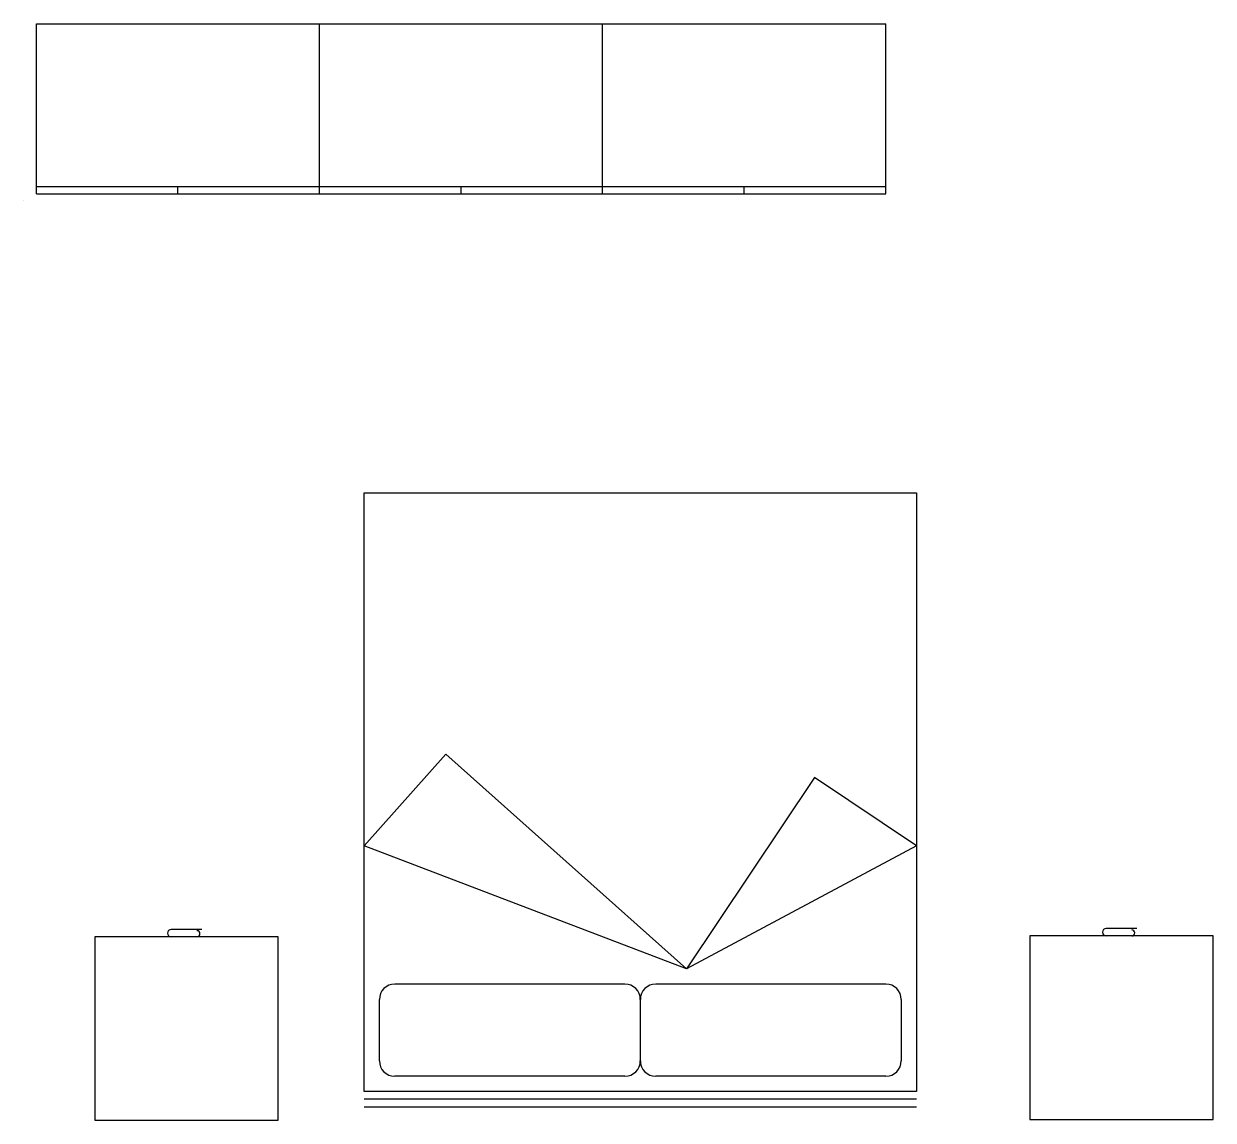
# Model space of a CAD drawing. Header units: centimetres. Extents: x 17625 to 18221, y 11227 to 12140.
# Drawn here: x 17625.1 to 18045.3, y 11226.7 to 11613.9 of the extents above; entities that cross this region are included whole.
import ezdxf

# ---------------------------------------------------------------- set-up
doc = ezdxf.new("R2010")
doc.units = ezdxf.units.CM
doc.header["$MEASUREMENT"] = 0
doc.layers.add('Layer1', color=6, linetype='Continuous')

msp = doc.modelspace()

# ---------------------------------------------------------------- linework, layer by layer
at = {"layer": 'Layer1'}
for p, q in [((17629.58, 11613.87), (17929.58, 11613.87)), ((17629.58, 11553.87), (17629.58, 11613.87)), ((17729.58, 11553.87), (17729.58, 11613.87)), ((17829.58, 11553.87), (17829.58, 11613.87)), ((17929.58, 11553.87), (17929.58, 11613.87)), ((17629.58, 11556.37), (17629.58, 11556.37)), ((17629.58, 11556.37), (17629.58, 11556.37)), ((17629.58, 11556.37), (17629.58, 11556.37)), ((17629.58, 11556.37), (17629.58, 11556.37)), ((17629.58, 11556.37), (17629.58, 11556.37)), ((17629.58, 11556.37), (17629.58, 11556.37)), ((17629.58, 11556.37), (17629.58, 11556.37)), ((17629.58, 11556.37), (17629.58, 11556.37)), ((17629.58, 11556.37), (17629.58, 11556.37)), ((17629.58, 11556.37), (17629.58, 11556.37)), ((17629.58, 11556.37), (17629.58, 11556.37)), ((17629.58, 11556.37), (17629.58, 11556.37)), ((17629.58, 11556.37), (17629.58, 11556.37)), ((17629.58, 11556.37), (17629.58, 11556.37)), ((17629.58, 11556.37), (17629.58, 11556.37)), ((17629.58, 11556.37), (17629.58, 11556.37)), ((17629.58, 11556.37), (17629.58, 11556.37)), ((17629.58, 11556.37), (17629.58, 11556.37)), ((17629.58, 11556.37), (17629.58, 11556.37)), ((17629.58, 11556.37), (17629.58, 11556.37)), ((17629.58, 11556.37), (17629.58, 11556.37)), ((17629.58, 11556.37), (17629.58, 11556.37)), ((17629.58, 11556.37), (17629.58, 11556.37)), ((17629.58, 11556.37), (17629.58, 11556.37)), ((17629.58, 11556.37), (17629.58, 11556.37)), ((17629.58, 11556.37), (17629.58, 11556.37)), ((17629.58, 11556.37), (17629.58, 11556.37)), ((17629.58, 11556.37), (17629.58, 11556.37)), ((17629.58, 11556.37), (17629.58, 11556.37)), ((17629.58, 11556.37), (17629.58, 11556.37)), ((17629.58, 11556.37), (17629.58, 11556.37)), ((17629.58, 11556.37), (17629.58, 11556.37)), ((17629.58, 11556.37), (17629.58, 11556.37)), ((17629.58, 11556.37), (17629.58, 11556.37)), ((17629.58, 11556.37), (17629.58, 11556.37)), ((17629.58, 11556.37), (17629.58, 11556.37)), ((17629.58, 11556.37), (17629.58, 11556.37)), ((17629.58, 11556.37), (17629.58, 11556.37)), ((17629.58, 11556.37), (17629.58, 11556.37)), ((17629.58, 11556.37), (17629.58, 11556.37)), ((17629.58, 11556.37), (17629.58, 11556.37)), ((17629.58, 11556.37), (17629.58, 11556.37)), ((17629.58, 11556.37), (17629.58, 11556.37)), ((17629.58, 11556.37), (17629.58, 11556.37)), ((17629.58, 11556.37), (17629.58, 11556.37)), ((17629.58, 11556.37), (17629.58, 11556.37)), ((17629.58, 11556.37), (17629.58, 11556.37)), ((17629.58, 11556.37), (17629.58, 11556.37)), ((17629.58, 11556.37), (17629.58, 11556.37)), ((17629.58, 11556.37), (17629.58, 11556.37)), ((17629.58, 11556.37), (17629.58, 11556.37)), ((17629.58, 11556.37), (17929.58, 11556.37)), ((17629.58, 11553.87), (17929.58, 11553.87)), ((17679.58, 11553.87), (17679.58, 11556.37)), ((17779.58, 11553.87), (17779.58, 11556.37)), ((17879.58, 11553.87), (17879.58, 11556.37)), ((17625.14, 11551.52), (17625.14, 11551.52)), ((17625.14, 11551.52), (17625.14, 11551.52)), ((17625.14, 11551.52), (17625.14, 11551.52)), ((17625.14, 11551.52), (17625.14, 11551.52)), ((17625.14, 11551.52), (17625.14, 11551.52)), ((17625.14, 11551.52), (17625.14, 11551.52)), ((17625.14, 11551.52), (17625.14, 11551.52)), ((17625.14, 11551.52), (17625.14, 11551.52)), ((17625.14, 11551.52), (17625.14, 11551.52)), ((17625.14, 11551.52), (17625.14, 11551.52)), ((17625.14, 11551.52), (17625.14, 11551.52)), ((17625.14, 11551.52), (17625.14, 11551.52)), ((17625.14, 11551.52), (17625.14, 11551.52)), ((17625.14, 11551.52), (17625.14, 11551.52)), ((17625.14, 11551.52), (17625.14, 11551.52)), ((17625.14, 11551.52), (17625.14, 11551.52)), ((17625.14, 11551.52), (17625.14, 11551.52)), ((17625.14, 11551.52), (17625.14, 11551.52)), ((17625.14, 11551.52), (17625.14, 11551.52)), ((17625.14, 11551.52), (17625.14, 11551.52)), ((17625.14, 11551.52), (17625.14, 11551.52)), ((17625.14, 11551.52), (17625.14, 11551.52)), ((17625.14, 11551.52), (17625.14, 11551.52)), ((17625.14, 11551.52), (17625.14, 11551.52)), ((17625.14, 11551.52), (17625.14, 11551.52)), ((17625.14, 11551.52), (17625.14, 11551.52)), ((17625.14, 11551.52), (17625.14, 11551.52)), ((17625.14, 11551.52), (17625.14, 11551.52)), ((17625.14, 11551.52), (17625.14, 11551.52)), ((17625.14, 11551.52), (17625.14, 11551.52)), ((17625.14, 11551.52), (17625.14, 11551.52)), ((17625.14, 11551.52), (17625.14, 11551.52)), ((17625.14, 11551.52), (17625.14, 11551.52)), ((17625.14, 11551.52), (17625.14, 11551.52)), ((17625.14, 11551.52), (17625.14, 11551.52)), ((17625.14, 11551.52), (17625.14, 11551.52)), ((17625.14, 11551.52), (17625.14, 11551.52)), ((17625.14, 11551.52), (17625.14, 11551.52)), ((17625.14, 11551.52), (17625.14, 11551.52)), ((17625.14, 11551.52), (17625.14, 11551.52)), ((17625.14, 11551.52), (17625.14, 11551.52)), ((17625.14, 11551.52), (17625.14, 11551.52)), ((17625.14, 11551.52), (17625.14, 11551.52)), ((17625.14, 11551.52), (17625.14, 11551.52)), ((17625.14, 11551.52), (17625.14, 11551.52)), ((17625.14, 11551.52), (17625.14, 11551.52)), ((17625.14, 11551.52), (17625.14, 11551.52)), ((17625.14, 11551.52), (17625.14, 11551.52)), ((17625.14, 11551.52), (17625.14, 11551.52)), ((17625.14, 11551.52), (17625.14, 11551.52)), ((17625.14, 11551.52), (17625.14, 11551.52)), ((17745.31, 11448.24), (17940.51, 11448.24)), ((17745.31, 11236.77), (17745.31, 11448.24)), ((17940.51, 11448.24), (17940.51, 11236.77)), ((17774.17, 11355.91), (17745.31, 11323.53)), ((17859.18, 11280.15), (17774.17, 11355.91)), ((17904.49, 11347.7), (17859.18, 11280.15)), ((17940.51, 11323.53), (17904.49, 11347.7)), ((17859.18, 11280.15), (17745.31, 11323.53)), ((17940.51, 11323.53), (17859.18, 11280.15)), ((17688.08, 11294.03), (17677.22, 11294.03)), ((18018.31, 11294.34), (18007.45, 11294.34)), ((17708.73, 11291.44), (17708.73, 11291.44)), ((17708.73, 11291.44), (17708.73, 11291.44)), ((17708.73, 11291.44), (17708.73, 11291.44)), ((17708.73, 11291.44), (17708.73, 11291.44)), ((17708.73, 11291.44), (17708.73, 11291.44)), ((17708.73, 11291.44), (17708.73, 11291.44)), ((17708.73, 11291.44), (17708.73, 11291.44)), ((17708.73, 11291.44), (17708.73, 11291.44)), ((17708.73, 11291.44), (17708.73, 11291.44)), ((17708.73, 11291.44), (17708.73, 11291.44)), ((17708.73, 11291.44), (17708.73, 11291.44)), ((17708.73, 11291.44), (17708.73, 11291.44)), ((17708.73, 11291.44), (17708.73, 11291.44)), ((17708.73, 11291.44), (17708.73, 11291.44)), ((17708.73, 11291.44), (17708.73, 11291.44)), ((17708.73, 11291.44), (17708.73, 11291.44)), ((17708.73, 11291.44), (17708.73, 11291.44)), ((17708.73, 11291.44), (17708.73, 11291.44)), ((17708.73, 11291.44), (17708.73, 11291.44)), ((17708.73, 11291.44), (17708.73, 11291.44)), ((17708.73, 11291.44), (17708.73, 11291.44)), ((17708.73, 11291.44), (17708.73, 11291.44)), ((17708.73, 11291.44), (17708.73, 11291.44)), ((17708.73, 11291.44), (17708.73, 11291.44)), ((17708.73, 11291.44), (17708.73, 11291.44)), ((17708.73, 11291.44), (17708.73, 11291.44)), ((17708.73, 11291.44), (17708.73, 11291.44)), ((17708.73, 11291.44), (17708.73, 11291.44)), ((17708.73, 11291.44), (17708.73, 11291.44)), ((17708.73, 11291.44), (17708.73, 11291.44)), ((17708.73, 11291.44), (17708.73, 11291.44)), ((17708.73, 11291.44), (17708.73, 11291.44)), ((17708.73, 11291.44), (17708.73, 11291.44)), ((17708.73, 11291.44), (17708.73, 11291.44)), ((17708.73, 11291.44), (17708.73, 11291.44)), ((17708.73, 11291.44), (17708.73, 11291.44)), ((17708.73, 11291.44), (17708.73, 11291.44)), ((17708.73, 11291.44), (17708.73, 11291.44)), ((17708.73, 11291.44), (17708.73, 11291.44)), ((17708.73, 11291.44), (17708.73, 11291.44)), ((17708.73, 11291.44), (17708.73, 11291.44)), ((17708.73, 11291.44), (17708.73, 11291.44)), ((17708.73, 11291.44), (17708.73, 11291.44)), ((17708.73, 11291.44), (17708.73, 11291.44)), ((17708.73, 11291.44), (17708.73, 11291.44)), ((17708.73, 11291.44), (17708.73, 11291.44)), ((17708.73, 11291.44), (17708.73, 11291.44)), ((17708.73, 11291.44), (17708.73, 11291.44)), ((17708.73, 11291.44), (17708.73, 11291.44)), ((17708.73, 11291.44), (17708.73, 11291.44)), ((17708.73, 11291.44), (17708.73, 11291.44)), ((18038.97, 11291.74), (18038.97, 11291.74)), ((18038.97, 11291.74), (18038.97, 11291.74)), ((18038.97, 11291.74), (18038.97, 11291.74)), ((18038.97, 11291.74), (18038.97, 11291.74)), ((18038.97, 11291.74), (18038.97, 11291.74)), ((18038.97, 11291.74), (18038.97, 11291.74)), ((18038.97, 11291.74), (18038.97, 11291.74)), ((18038.97, 11291.74), (18038.97, 11291.74)), ((18038.97, 11291.74), (18038.97, 11291.74)), ((18038.97, 11291.74), (18038.97, 11291.74)), ((18038.97, 11291.74), (18038.97, 11291.74)), ((18038.97, 11291.74), (18038.97, 11291.74)), ((18038.97, 11291.74), (18038.97, 11291.74)), ((18038.97, 11291.74), (18038.97, 11291.74)), ((18038.97, 11291.74), (18038.97, 11291.74)), ((18038.97, 11291.74), (18038.97, 11291.74)), ((18038.97, 11291.74), (18038.97, 11291.74)), ((18038.97, 11291.74), (18038.97, 11291.74)), ((18038.97, 11291.74), (18038.97, 11291.74)), ((18038.97, 11291.74), (18038.97, 11291.74)), ((18038.97, 11291.74), (18038.97, 11291.74)), ((18038.97, 11291.74), (18038.97, 11291.74)), ((18038.97, 11291.74), (18038.97, 11291.74)), ((18038.97, 11291.74), (18038.97, 11291.74)), ((18038.97, 11291.74), (18038.97, 11291.74)), ((18038.97, 11291.74), (18038.97, 11291.74)), ((18038.97, 11291.74), (18038.97, 11291.74)), ((18038.97, 11291.74), (18038.97, 11291.74)), ((18038.97, 11291.74), (18038.97, 11291.74)), ((18038.97, 11291.74), (18038.97, 11291.74)), ((18038.97, 11291.74), (18038.97, 11291.74)), ((18038.97, 11291.74), (18038.97, 11291.74)), ((18038.97, 11291.74), (18038.97, 11291.74)), ((18038.97, 11291.74), (18038.97, 11291.74)), ((18038.97, 11291.74), (18038.97, 11291.74)), ((18038.97, 11291.74), (18038.97, 11291.74)), ((18038.97, 11291.74), (18038.97, 11291.74)), ((18038.97, 11291.74), (18038.97, 11291.74)), ((18038.97, 11291.74), (18038.97, 11291.74)), ((18038.97, 11291.74), (18038.97, 11291.74)), ((18038.97, 11291.74), (18038.97, 11291.74)), ((18038.97, 11291.74), (18038.97, 11291.74)), ((18038.97, 11291.74), (18038.97, 11291.74)), ((18038.97, 11291.74), (18038.97, 11291.74)), ((18038.97, 11291.74), (18038.97, 11291.74)), ((18038.97, 11291.74), (18038.97, 11291.74)), ((18038.97, 11291.74), (18038.97, 11291.74)), ((18038.97, 11291.74), (18038.97, 11291.74)), ((18038.97, 11291.74), (18038.97, 11291.74)), ((18038.97, 11291.74), (18038.97, 11291.74)), ((18038.97, 11291.74), (18038.97, 11291.74)), ((17837.49, 11274.73), (17756.16, 11274.73)), ((17929.67, 11274.73), (17848.34, 11274.73)), ((17750.73, 11247.62), (17750.73, 11269.31)), ((17842.91, 11269.31), (17842.91, 11247.62)), ((17935.09, 11269.31), (17935.09, 11247.62)), ((17837.49, 11242.2), (17756.16, 11242.2)), ((17929.67, 11242.2), (17848.34, 11242.2)), ((17940.51, 11236.77), (17745.31, 11236.77)), ((17940.51, 11234.06), (17745.31, 11234.06)), ((17745.31, 11231.35), (17940.51, 11231.35))]:
    msp.add_line(p, q, dxfattribs=at)
for points in [[(17715.03, 11291.44), (17650.26, 11291.44), (17650.26, 11226.67), (17715.03, 11226.67)], [(18045.27, 11291.74), (17980.5, 11291.74), (17980.5, 11226.97), (18045.27, 11226.97)]]:
    msp.add_lwpolyline(points, close=True, dxfattribs=at)
for centre, radius, start, end in [((17629.58, 11556.37), 0.00001, 90, 180), ((17629.58, 11556.37), 0.00001, 0, 90), ((17629.58, 11556.37), 0.00001, 270, 0), ((17629.58, 11556.37), 0.00001, 180, 270), ((17629.58, 11556.37), 0.00001, 90, 180), ((17629.58, 11556.37), 0.00001, 180, 270), ((17629.58, 11556.37), 0.00001, 270, 0), ((17629.58, 11556.37), 0.00001, 0, 90), ((17629.58, 11556.37), 0.00001, 90, 180), ((17629.58, 11556.37), 0.00001, 0, 90), ((17629.58, 11556.37), 0.00001, 270, 0), ((17629.58, 11556.37), 0.00001, 90, 180), ((17629.58, 11556.37), 0.00001, 180, 270), ((17629.58, 11556.37), 0.00001, 270, 0), ((17629.58, 11556.37), 0.00001, 0, 90), ((17629.58, 11556.37), 0.00001, 90, 180), ((17629.58, 11556.37), 0.00001, 180, 270), ((17629.58, 11556.37), 0.00001, 180, 270), ((17629.58, 11556.37), 0.00001, 152.5342, 270), ((17629.58, 11556.37), 0.00001, 90, 152.5342), ((17629.58, 11556.37), 0.00001, 152.5342, 270), ((17629.58, 11556.37), 0.00001, 90, 152.5342), ((17629.58, 11556.37), 0.00001, 90, 152.5342), ((17629.58, 11556.37), 0.00001, 90, 152.5342), ((17629.58, 11556.37), 0.00001, 332.5342, 90), ((17629.58, 11556.37), 0.00001, 270, 332.5342), ((17629.58, 11556.37), 0.00001, 332.5342, 90), ((17629.58, 11556.37), 0.00001, 270, 332.5342), ((17629.58, 11556.37), 0.00001, 332.5342, 90), ((17629.58, 11556.37), 0.00001, 152.5342, 270), ((17629.58, 11556.37), 0.00001, 90, 152.5342), ((17629.58, 11556.37), 0.00001, 332.5342, 90), ((17629.58, 11556.37), 0.00001, 270, 332.5342), ((17629.58, 11556.37), 0.00003, 332.5342, 90), ((17629.58, 11556.37), 0.00003, 332.5342, 90), ((17629.58, 11556.37), 0.00003, 270, 332.5342), ((17629.58, 11556.37), 0.00003, 152.5342, 270), ((17629.58, 11556.37), 0.00003, 90, 152.5342), ((17625.14, 11551.52), 0.0000352, 90, 152.5342), ((17625.14, 11551.52), 0.0000352, 152.5342, 270), ((17625.14, 11551.52), 0.0000352, 270, 332.5342), ((17625.14, 11551.52), 0.0000352, 332.5342, 90), ((17625.14, 11551.52), 0.0000352, 332.5342, 90), ((17625.14, 11551.52), 0.0000117, 270, 332.5342), ((17625.14, 11551.52), 0.0000117, 332.5342, 90), ((17625.14, 11551.52), 0.0000117, 90, 152.5342), ((17625.14, 11551.52), 0.0000117, 152.5342, 270), ((17625.14, 11551.52), 0.0000117, 332.5342, 90), ((17625.14, 11551.52), 0.0000117, 270, 332.5342), ((17625.14, 11551.52), 0.0000117, 332.5342, 90), ((17625.14, 11551.52), 0.0000117, 270, 332.5342), ((17625.14, 11551.52), 0.0000117, 332.5342, 90), ((17625.14, 11551.52), 0.0000117, 90, 152.5342), ((17625.14, 11551.52), 0.0000117, 90, 152.5342), ((17625.14, 11551.52), 0.0000117, 90, 152.5342), ((17625.14, 11551.52), 0.0000117, 152.5342, 270), ((17625.14, 11551.52), 0.0000117, 90, 152.5342), ((17625.14, 11551.52), 0.0000117, 152.5342, 270), ((17625.14, 11551.52), 0.0000117, 180, 270), ((17625.14, 11551.52), 0.0000117, 180, 270), ((17625.14, 11551.52), 0.0000117, 90, 180), ((17625.14, 11551.52), 0.0000117, 0, 90), ((17625.14, 11551.52), 0.0000117, 270, 0), ((17625.14, 11551.52), 0.0000117, 180, 270), ((17625.14, 11551.52), 0.0000117, 90, 180), ((17625.14, 11551.52), 0.0000117, 270, 0), ((17625.14, 11551.52), 0.0000117, 0, 90), ((17625.14, 11551.52), 0.0000117, 90, 180), ((17625.14, 11551.52), 0.0000117, 0, 90), ((17625.14, 11551.52), 0.0000117, 270, 0), ((17625.14, 11551.52), 0.0000117, 180, 270), ((17625.14, 11551.52), 0.0000117, 90, 180), ((17625.14, 11551.52), 0.0000117, 180, 270), ((17625.14, 11551.52), 0.0000117, 270, 0), ((17625.14, 11551.52), 0.0000117, 0, 90), ((17625.14, 11551.52), 0.0000117, 90, 180), ((17677.22, 11292.74), 1.3, 90, 270), ((17686.27, 11292.52), 1.08, 270, 90), ((18007.45, 11293.04), 1.3, 90, 270), ((18016.5, 11292.82), 1.08, 270, 90), ((17708.73, 11291.44), 0.0000108, 270, 0), ((17708.73, 11291.44), 0.0000108, 180, 270), ((17708.73, 11291.44), 0.0000108, 90, 180), ((17708.73, 11291.44), 0.0000108, 0, 90), ((17708.73, 11291.44), 0.0000108, 270, 0), ((17708.73, 11291.44), 0.0000108, 0, 90), ((17708.73, 11291.44), 0.0000108, 90, 180), ((17708.73, 11291.44), 0.0000108, 180, 270), ((17708.73, 11291.44), 0.0000108, 270, 0), ((17708.73, 11291.44), 0.0000108, 180, 270), ((17708.73, 11291.44), 0.0000108, 90, 180), ((17708.73, 11291.44), 0.0000108, 270, 0), ((17708.73, 11291.44), 0.0000108, 0, 90), ((17708.73, 11291.44), 0.0000108, 90, 180), ((17708.73, 11291.44), 0.0000108, 180, 270), ((17708.73, 11291.44), 0.0000108, 270, 0), ((17708.73, 11291.44), 0.0000108, 0, 90), ((17708.73, 11291.44), 0.0000108, 0, 90), ((17708.73, 11291.44), 0.0000108, 332.5342, 90), ((17708.73, 11291.44), 0.0000108, 270, 332.5342), ((17708.73, 11291.44), 0.0000108, 332.5342, 90), ((17708.73, 11291.44), 0.0000108, 270, 332.5342), ((17708.73, 11291.44), 0.0000108, 270, 332.5342), ((17708.73, 11291.44), 0.0000108, 270, 332.5342), ((17708.73, 11291.44), 0.0000108, 152.5342, 270), ((17708.73, 11291.44), 0.0000108, 90, 152.5342), ((17708.73, 11291.44), 0.0000108, 152.5342, 270), ((17708.73, 11291.44), 0.0000108, 90, 152.5342), ((17708.73, 11291.44), 0.0000108, 152.5342, 270), ((17708.73, 11291.44), 0.0000108, 332.5342, 90), ((17708.73, 11291.44), 0.0000108, 270, 332.5342), ((17708.73, 11291.44), 0.0000108, 152.5342, 270), ((17708.73, 11291.44), 0.0000108, 90, 152.5342), ((17708.73, 11291.44), 0.0000324, 152.5342, 270), ((17708.73, 11291.44), 0.0000324, 152.5342, 270), ((17708.73, 11291.44), 0.0000324, 90, 152.5342), ((17708.73, 11291.44), 0.0000324, 332.5342, 90), ((17708.73, 11291.44), 0.0000324, 270, 332.5342), ((18038.97, 11291.74), 0.0000108, 270, 0), ((18038.97, 11291.74), 0.0000108, 180, 270), ((18038.97, 11291.74), 0.0000108, 90, 180), ((18038.97, 11291.74), 0.0000108, 0, 90), ((18038.97, 11291.74), 0.0000108, 270, 0), ((18038.97, 11291.74), 0.0000108, 0, 90), ((18038.97, 11291.74), 0.0000108, 90, 180), ((18038.97, 11291.74), 0.0000108, 180, 270), ((18038.97, 11291.74), 0.0000108, 270, 0), ((18038.97, 11291.74), 0.0000108, 180, 270), ((18038.97, 11291.74), 0.0000108, 90, 180), ((18038.97, 11291.74), 0.0000108, 270, 0), ((18038.97, 11291.74), 0.0000108, 0, 90), ((18038.97, 11291.74), 0.0000108, 90, 180), ((18038.97, 11291.74), 0.0000108, 180, 270), ((18038.97, 11291.74), 0.0000108, 270, 0), ((18038.97, 11291.74), 0.0000108, 0, 90), ((18038.97, 11291.74), 0.0000108, 0, 90), ((18038.97, 11291.74), 0.0000108, 332.5342, 90), ((18038.97, 11291.74), 0.0000108, 270, 332.5342), ((18038.97, 11291.74), 0.0000108, 332.5342, 90), ((18038.97, 11291.74), 0.0000108, 270, 332.5342), ((18038.97, 11291.74), 0.0000108, 270, 332.5342), ((18038.97, 11291.74), 0.0000108, 270, 332.5342), ((18038.97, 11291.74), 0.0000108, 152.5342, 270), ((18038.97, 11291.74), 0.0000108, 90, 152.5342), ((18038.97, 11291.74), 0.0000108, 152.5342, 270), ((18038.97, 11291.74), 0.0000108, 90, 152.5342), ((18038.97, 11291.74), 0.0000108, 152.5342, 270), ((18038.97, 11291.74), 0.0000108, 332.5342, 90), ((18038.97, 11291.74), 0.0000108, 270, 332.5342), ((18038.97, 11291.74), 0.0000108, 152.5342, 270), ((18038.97, 11291.74), 0.0000108, 90, 152.5342), ((18038.97, 11291.74), 0.0000324, 152.5342, 270), ((18038.97, 11291.74), 0.0000324, 152.5342, 270), ((18038.97, 11291.74), 0.0000324, 90, 152.5342), ((18038.97, 11291.74), 0.0000324, 332.5342, 90), ((18038.97, 11291.74), 0.0000324, 270, 332.5342), ((17756.16, 11269.31), 5.42, 90, 180), ((17837.49, 11269.31), 5.42, 0, 90), ((17848.34, 11269.31), 5.42, 90, 180), ((17929.67, 11269.31), 5.42, 0, 90), ((17756.16, 11247.62), 5.42, 180, 270), ((17837.49, 11247.62), 5.42, 270, 0), ((17848.34, 11247.62), 5.42, 180, 270), ((17929.67, 11247.62), 5.42, 270, 0)]:
    msp.add_arc(centre, radius, start, end, dxfattribs=at)

doc.saveas('drawing.dxf')
